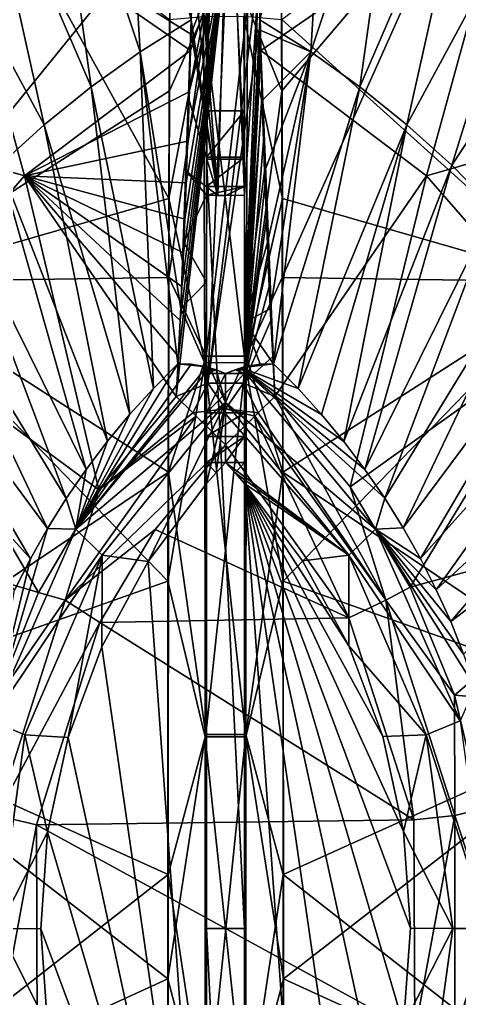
# Model space of a CAD drawing. Header units: millimetres. Extents: x -82 to 82, y -69 to 69.
# Drawn here: x -5.44 to 6.17, y -1.85 to 23.99 of the extents above; entities that cross this region are included whole.
import ezdxf

# ---------------------------------------------------------------- set-up
doc = ezdxf.new("R2010")
doc.units = ezdxf.units.MM
doc.header["$LTSCALE"] = 127.314815
for name, color, linetype in [('1', 7, 'CONTINUOUS'), ('10', 7, 'CONTINUOUS'), ('11', 7, 'CONTINUOUS'), ('12', 7, 'CONTINUOUS'), ('15', 7, 'CONTINUOUS'), ('16', 7, 'CONTINUOUS'), ('2', 7, 'CONTINUOUS'), ('20', 7, 'CONTINUOUS'), ('24', 7, 'CONTINUOUS'), ('27', 7, 'CONTINUOUS'), ('28', 7, 'CONTINUOUS'), ('29', 7, 'CONTINUOUS'), ('3', 7, 'CONTINUOUS'), ('30', 7, 'CONTINUOUS'), ('31', 7, 'CONTINUOUS'), ('32', 7, 'CONTINUOUS'), ('33', 7, 'CONTINUOUS'), ('34', 7, 'CONTINUOUS'), ('36', 7, 'CONTINUOUS'), ('38', 7, 'CONTINUOUS'), ('39', 7, 'CONTINUOUS'), ('4', 7, 'CONTINUOUS'), ('42', 7, 'CONTINUOUS'), ('43', 7, 'CONTINUOUS'), ('44', 7, 'CONTINUOUS'), ('8', 7, 'CONTINUOUS'), ('9', 7, 'CONTINUOUS')]:
    doc.layers.add(name, color=color, linetype=linetype)

msp = doc.modelspace()

# ---------------------------------------------------------------- linework, layer by layer
at = {"layer": '1', "color": 3, "linetype": 'Continuous'}
for points in [[(-0.5, 11.75, -60), (-0.5, -11.75, -60), (-2.04, 9.69, -60), (-0.5, 11.75, -60)], [(2.04, -9.69, -60), (0.5, -11.75, -60), (0.5, 11.75, -60), (2.04, -9.69, -60)], [(3.267, -7.439, -60), (2.04, -9.69, -60), (0.5, 11.75, -60), (3.267, -7.439, -60)], [(4.157, -5.043, -60), (3.267, -7.439, -60), (0.5, 11.75, -60), (4.157, -5.043, -60)], [(4.698, -2.542, -60), (4.157, -5.043, -60), (0.5, 11.75, -60), (4.698, -2.542, -60)], [(4.879, 0.01, -60), (4.698, -2.542, -60), (0.5, 11.75, -60), (4.879, 0.01, -60)], [(4.695, 2.563, -60), (4.879, 0.01, -60), (0.5, 11.75, -60), (4.695, 2.563, -60)], [(4.151, 5.064, -60), (4.695, 2.563, -60), (0.5, 11.75, -60), (4.151, 5.064, -60)], [(3.256, 7.462, -60), (4.151, 5.064, -60), (0.5, 11.75, -60), (3.256, 7.462, -60)], [(2.03, 9.707, -60), (3.256, 7.462, -60), (0.5, 11.75, -60), (2.03, 9.707, -60)], [(-2.04, 9.69, -60), (-0.5, -11.75, -60), (-3.267, 7.439, -60), (-2.04, 9.69, -60)], [(-3.267, 7.439, -60), (-0.5, -11.75, -60), (-4.157, 5.043, -60), (-3.267, 7.439, -60)], [(-4.157, 5.043, -60), (-0.5, -11.75, -60), (-4.698, 2.542, -60), (-4.157, 5.043, -60)], [(-4.698, 2.542, -60), (-0.5, -11.75, -60), (-4.879, -0.01, -60), (-4.698, 2.542, -60)], [(-4.879, -0.01, -60), (-0.5, -11.75, -60), (-4.695, -2.563, -60), (-4.879, -0.01, -60)]]:
    msp.add_3dface(points, dxfattribs=at)
at = {"layer": '10', "color": 3, "linetype": 'Continuous'}
for points in [[(1.48, 22.11, 113.487), (6.153, 27.613, 106.381), (1.46, 26.781, 110.581), (1.48, 22.11, 113.487)], [(1.495, 17.18, 115.81), (6.153, 27.613, 106.381), (1.48, 22.11, 113.487), (1.495, 17.18, 115.81)], [(9.344, 17.065, 110.151), (6.153, 27.613, 106.381), (1.495, 17.18, 115.81), (9.344, 17.065, 110.151)], [(9.344, 17.065, 110.151), (13.613, 27.541, 98.926), (6.153, 27.613, 106.381), (9.344, 17.065, 110.151)], [(1.506, 12.049, 117.53), (9.344, 17.065, 110.151), (1.495, 17.18, 115.81), (1.506, 12.049, 117.53)], [(10.97, 5.692, 112.071), (9.344, 17.065, 110.151), (1.506, 12.049, 117.53), (10.97, 5.692, 112.071)], [(1.516, 1.425, 119.116), (10.97, 5.692, 112.071), (1.506, 12.049, 117.53), (1.516, 1.425, 119.116)], [(10.951, -5.955, 112.049), (10.97, 5.692, 112.071), (1.516, 1.425, 119.116), (10.951, -5.955, 112.049)], [(1.51, -9.256, 118.196), (10.951, -5.955, 112.049), (1.516, 1.425, 119.116), (1.51, -9.256, 118.196)]]:
    msp.add_3dface(points, dxfattribs=at)
at = {"layer": '11', "color": 3, "linetype": 'Continuous'}
for points in [[(-6.153, 27.613, 106.381), (-9.344, 17.065, 110.151), (-1.46, 26.781, 110.581), (-6.153, 27.613, 106.381)], [(-1.46, 26.781, 110.581), (-9.344, 17.065, 110.151), (-1.48, 22.11, 113.487), (-1.46, 26.781, 110.581)], [(-1.48, 22.11, 113.487), (-9.344, 17.065, 110.151), (-1.495, 17.18, 115.81), (-1.48, 22.11, 113.487)], [(-9.344, 17.065, 110.151), (-10.97, 5.692, 112.071), (-1.506, 12.049, 117.53), (-9.344, 17.065, 110.151)], [(-1.495, 17.18, 115.81), (-9.344, 17.065, 110.151), (-1.506, 12.049, 117.53), (-1.495, 17.18, 115.81)], [(-1.506, 12.049, 117.53), (-10.97, 5.692, 112.071), (-1.516, 1.425, 119.116), (-1.506, 12.049, 117.53)], [(-10.97, 5.692, 112.071), (-10.951, -5.955, 112.049), (-1.516, 1.425, 119.116), (-10.97, 5.692, 112.071)], [(-1.516, 1.425, 119.116), (-10.951, -5.955, 112.049), (-1.51, -9.256, 118.196), (-1.516, 1.425, 119.116)]]:
    msp.add_3dface(points, dxfattribs=at)
at = {"layer": '12', "color": 3, "linetype": 'Continuous'}
for points in [[(-1.46, 26.781, 110.581), (-1.48, 22.11, 113.487), (-0.478, 24.362, 112.588), (-1.46, 26.781, 110.581)], [(1.48, 22.11, 113.487), (1.46, 26.781, 110.581), (0.577, 24.353, 112.573), (1.48, 22.11, 113.487)], [(-1.48, 22.11, 113.487), (-1.495, 17.18, 115.81), (-0.478, 24.362, 112.588), (-1.48, 22.11, 113.487)], [(-0.478, 24.362, 112.588), (-1.495, 17.18, 115.81), (-0.51, 15.109, 116.964), (-0.478, 24.362, 112.588)], [(-0.478, 24.362, 112.588), (-0.51, 15.109, 116.964), (0.577, 24.353, 112.573), (-0.478, 24.362, 112.588)], [(0.577, 24.353, 112.573), (-0.51, 15.109, 116.964), (0.545, 15.107, 116.958), (0.577, 24.353, 112.573)], [(1.48, 22.11, 113.487), (0.577, 24.353, 112.573), (0.545, 15.107, 116.958), (1.48, 22.11, 113.487)], [(1.495, 17.18, 115.81), (1.48, 22.11, 113.487), (0.545, 15.107, 116.958), (1.495, 17.18, 115.81)], [(-1.495, 17.18, 115.81), (-1.506, 12.049, 117.53), (-0.51, 15.109, 116.964), (-1.495, 17.18, 115.81)], [(1.506, 12.049, 117.53), (1.495, 17.18, 115.81), (0.545, 15.107, 116.958), (1.506, 12.049, 117.53)], [(-0.51, 15.109, 116.964), (-1.506, 12.049, 117.53), (-0.525, 5.121, 119.218), (-0.51, 15.109, 116.964)], [(-0.51, 15.109, 116.964), (-0.525, 5.121, 119.218), (0.545, 15.107, 116.958), (-0.51, 15.109, 116.964)], [(0.545, 15.107, 116.958), (-0.525, 5.121, 119.218), (0.53, 5.121, 119.217), (0.545, 15.107, 116.958)], [(1.506, 12.049, 117.53), (0.545, 15.107, 116.958), (0.53, 5.121, 119.217), (1.506, 12.049, 117.53)], [(-1.506, 12.049, 117.53), (-1.516, 1.425, 119.116), (-0.525, 5.121, 119.218), (-1.506, 12.049, 117.53)], [(1.516, 1.425, 119.116), (1.506, 12.049, 117.53), (0.53, 5.121, 119.217), (1.516, 1.425, 119.116)], [(-0.525, 5.121, 119.218), (-1.516, 1.425, 119.116), (-0.525, -5.12, 119.218), (-0.525, 5.121, 119.218)], [(-0.525, 5.121, 119.218), (-0.525, -5.12, 119.218), (0.53, 5.121, 119.217), (-0.525, 5.121, 119.218)], [(0.53, 5.121, 119.217), (-0.525, -5.12, 119.218), (0.53, -5.12, 119.217), (0.53, 5.121, 119.217)], [(1.516, 1.425, 119.116), (0.53, 5.121, 119.217), (0.53, -5.12, 119.217), (1.516, 1.425, 119.116)], [(-1.516, 1.425, 119.116), (-1.51, -9.256, 118.196), (-0.525, -5.12, 119.218), (-1.516, 1.425, 119.116)], [(1.51, -9.256, 118.196), (1.516, 1.425, 119.116), (0.53, -5.12, 119.217), (1.51, -9.256, 118.196)]]:
    msp.add_3dface(points, dxfattribs=at)
at = {"layer": '15', "color": 3, "linetype": 'Continuous'}
for points in [[(-0.5, 57.318, -79.81), (-0.5, 40.381, -84.651), (-0.5, 21.584, -56.095), (-0.5, 57.318, -79.81)], [(-0.5, 40.381, -84.651), (-0.5, 20.306, -81.417), (-0.5, 21.584, -56.095), (-0.5, 40.381, -84.651)], [(-0.5, 21.584, -56.095), (-0.5, 20.306, -81.417), (-0.5, 20.355, -54.937), (-0.5, 21.584, -56.095)], [(-0.5, 20.355, -54.937), (-0.5, 20.306, -81.417), (-0.5, 19.582, -53.437), (-0.5, 20.355, -54.937)], [(-0.5, 20.306, -81.417), (-0.5, 0, -80.335), (-0.5, 19.582, -53.437), (-0.5, 20.306, -81.417)], [(-0.5, 19.352, -51.766), (-0.5, 19.582, -53.437), (-0.5, 17.062, -55.521), (-0.5, 19.352, -51.766)], [(-0.5, 14.649, -59.483), (-0.5, 17.062, -55.521), (-0.5, 19.582, -53.437), (-0.5, 14.649, -59.483)], [(-0.5, 19.582, -53.437), (-0.5, 0, -80.335), (-0.5, 14.649, -59.483), (-0.5, 19.582, -53.437)], [(-0.5, 14.822, -59.096), (-0.5, 17.062, -55.521), (-0.5, 14.746, -59.304), (-0.5, 14.822, -59.096)], [(-0.5, 14.746, -59.304), (-0.5, 17.062, -55.521), (-0.5, 14.649, -59.483), (-0.5, 14.746, -59.304)], [(-0.5, 14.649, -59.483), (-0.5, 0, -80.335), (-0.5, 13.61, -59.855), (-0.5, 14.649, -59.483)], [(-0.5, 13.61, -59.855), (-0.5, 0, -80.335), (-0.5, 12.988, -59.961), (-0.5, 13.61, -59.855)], [(-0.5, 12.988, -59.961), (-0.5, 0, -80.335), (-0.5, 12.304, -60), (-0.5, 12.988, -59.961)], [(-0.5, 0, -80.335), (-0.5, 11.75, -60), (-0.5, 12.304, -60), (-0.5, 0, -80.335)], [(-0.5, -11.75, -60), (-0.5, 11.75, -60), (-0.5, 0, -80.335), (-0.5, -11.75, -60)], [(-0.5, -20.306, -81.417), (-0.5, -11.75, -60), (-0.5, 0, -80.335), (-0.5, -20.306, -81.417)]]:
    msp.add_3dface(points, dxfattribs=at)
at = {"layer": '16', "color": 3, "linetype": 'Continuous'}
for points in [[(0.5, 57.318, -79.81), (0.5, 21.584, -56.095), (0.5, 40.381, -84.651), (0.5, 57.318, -79.81)], [(0.5, 21.584, -56.095), (0.5, 20.355, -54.937), (0.5, 40.381, -84.651), (0.5, 21.584, -56.095)], [(0.5, 40.381, -84.651), (0.5, 20.355, -54.937), (0.5, 20.306, -81.417), (0.5, 40.381, -84.651)], [(0.5, 20.355, -54.937), (0.5, 19.582, -53.437), (0.5, 20.306, -81.417), (0.5, 20.355, -54.937)], [(0.5, 12.304, -60), (0.5, 11.75, -60), (0.5, 20.306, -81.417), (0.5, 12.304, -60)], [(0.5, 20.306, -81.417), (0.5, 11.75, -60), (0.5, 0, -80.335), (0.5, 20.306, -81.417)], [(0.5, 19.352, -51.766), (0.5, 17.062, -55.521), (0.5, 20.306, -81.417), (0.5, 19.352, -51.766)], [(0.5, 19.582, -53.437), (0.5, 19.352, -51.766), (0.5, 20.306, -81.417), (0.5, 19.582, -53.437)], [(0.5, 17.062, -55.521), (0.5, 15.993, -57.242), (0.5, 20.306, -81.417), (0.5, 17.062, -55.521)], [(0.5, 15.993, -57.242), (0.5, 14.822, -59.096), (0.5, 20.306, -81.417), (0.5, 15.993, -57.242)], [(0.5, 14.822, -59.096), (0.5, 14.746, -59.304), (0.5, 20.306, -81.417), (0.5, 14.822, -59.096)], [(0.5, 12.988, -59.961), (0.5, 12.304, -60), (0.5, 20.306, -81.417), (0.5, 12.988, -59.961)], [(0.5, 13.61, -59.855), (0.5, 12.988, -59.961), (0.5, 20.306, -81.417), (0.5, 13.61, -59.855)], [(0.5, 14.649, -59.483), (0.5, 13.61, -59.855), (0.5, 20.306, -81.417), (0.5, 14.649, -59.483)], [(0.5, 14.746, -59.304), (0.5, 14.649, -59.483), (0.5, 20.306, -81.417), (0.5, 14.746, -59.304)], [(0.5, 11.75, -60), (0.5, -11.75, -60), (0.5, 0, -80.335), (0.5, 11.75, -60)], [(0.5, 0, -80.335), (0.5, -11.75, -60), (0.5, -12.304, -60), (0.5, 0, -80.335)], [(0.5, -20.306, -81.417), (0.5, 0, -80.335), (0.5, -19.582, -53.437), (0.5, -20.306, -81.417)], [(0.5, -19.582, -53.437), (0.5, 0, -80.335), (0.5, -14.649, -59.483), (0.5, -19.582, -53.437)], [(0.5, -14.649, -59.483), (0.5, 0, -80.335), (0.5, -13.61, -59.855), (0.5, -14.649, -59.483)], [(0.5, -13.61, -59.855), (0.5, 0, -80.335), (0.5, -12.988, -59.961), (0.5, -13.61, -59.855)], [(0.5, -12.988, -59.961), (0.5, 0, -80.335), (0.5, -12.304, -60), (0.5, -12.988, -59.961)]]:
    msp.add_3dface(points, dxfattribs=at)
at = {"layer": '2', "color": 3, "linetype": 'Continuous'}
for points in [[(-0.745, 32.654, -29.159), (-0.906, 23.984, -43.721), (-2.758, 31.654, -29.132), (-0.745, 32.654, -29.159)], [(-0.869, 25.54, -41.131), (-0.906, 23.984, -43.721), (-0.745, 32.654, -29.159), (-0.869, 25.54, -41.131)], [(-2.758, 31.654, -29.132), (-2.25, 23.138, -43.72), (-4.705, 30.512, -29.132), (-2.758, 31.654, -29.132)], [(-0.906, 23.984, -43.721), (-2.25, 23.138, -43.72), (-2.758, 31.654, -29.132), (-0.906, 23.984, -43.721)], [(-4.705, 30.512, -29.132), (-3.543, 22.214, -43.72), (-6.577, 29.248, -29.132), (-4.705, 30.512, -29.132)], [(-2.25, 23.138, -43.72), (-3.543, 22.214, -43.72), (-4.705, 30.512, -29.132), (-2.25, 23.138, -43.72)], [(-6.577, 29.248, -29.132), (-4.784, 21.216, -43.72), (-8.369, 27.868, -29.132), (-6.577, 29.248, -29.132)], [(-3.543, 22.214, -43.72), (-4.784, 21.216, -43.72), (-6.577, 29.248, -29.132), (-3.543, 22.214, -43.72)], [(-4.784, 21.216, -43.72), (-5.966, 20.146, -43.72), (-8.369, 27.868, -29.132), (-4.784, 21.216, -43.72)], [(-0.906, 23.984, -43.721), (-1.183, 16.369, -56.026), (-2.25, 23.138, -43.72), (-0.906, 23.984, -43.721)], [(-1.102, 18.106, -53.303), (-1.183, 16.369, -56.026), (-0.906, 23.984, -43.721), (-1.102, 18.106, -53.303)], [(-1.028, 19.979, -50.298), (-1.102, 18.106, -53.303), (-0.906, 23.984, -43.721), (-1.028, 19.979, -50.298)], [(-0.965, 21.854, -47.239), (-1.028, 19.979, -50.298), (-0.906, 23.984, -43.721), (-0.965, 21.854, -47.239)], [(-0.913, 23.715, -44.167), (-0.965, 21.854, -47.239), (-0.906, 23.984, -43.721), (-0.913, 23.715, -44.167)], [(-2.25, 23.138, -43.72), (-1.906, 14.256, -58.252), (-3.543, 22.214, -43.72), (-2.25, 23.138, -43.72)], [(-1.26, 14.908, -58.247), (-1.906, 14.256, -58.252), (-2.25, 23.138, -43.72), (-1.26, 14.908, -58.247)], [(-1.183, 16.369, -56.026), (-1.26, 14.908, -58.247), (-2.25, 23.138, -43.72), (-1.183, 16.369, -56.026)], [(-3.543, 22.214, -43.72), (-2.525, 13.573, -58.257), (-4.784, 21.216, -43.72), (-3.543, 22.214, -43.72)], [(-1.906, 14.256, -58.252), (-2.525, 13.573, -58.257), (-3.543, 22.214, -43.72), (-1.906, 14.256, -58.252)], [(-4.784, 21.216, -43.72), (-3.115, 12.861, -58.261), (-5.966, 20.146, -43.72), (-4.784, 21.216, -43.72)], [(-2.525, 13.573, -58.257), (-3.115, 12.861, -58.261), (-4.784, 21.216, -43.72), (-2.525, 13.573, -58.257)], [(-5.966, 20.146, -43.72), (-3.676, 12.118, -58.266), (-7.087, 19.008, -43.72), (-5.966, 20.146, -43.72)], [(-3.115, 12.861, -58.261), (-3.676, 12.118, -58.266), (-5.966, 20.146, -43.72), (-3.115, 12.861, -58.261)], [(-7.087, 19.008, -43.72), (-4.204, 11.349, -58.269), (-8.141, 17.807, -43.72), (-7.087, 19.008, -43.72)], [(-3.676, 12.118, -58.266), (-4.204, 11.349, -58.269), (-7.087, 19.008, -43.72), (-3.676, 12.118, -58.266)], [(-8.141, 17.807, -43.72), (-4.695, 10.56, -58.273), (-9.126, 16.544, -43.72), (-8.141, 17.807, -43.72)], [(-4.204, 11.349, -58.269), (-4.695, 10.56, -58.273), (-8.141, 17.807, -43.72), (-4.204, 11.349, -58.269)], [(-9.126, 16.544, -43.72), (-5.149, 9.753, -58.276), (-10.037, 15.226, -43.72), (-9.126, 16.544, -43.72)], [(-4.695, 10.56, -58.273), (-5.149, 9.753, -58.276), (-9.126, 16.544, -43.72), (-4.695, 10.56, -58.273)], [(-5.149, 9.753, -58.276), (-5.566, 8.927, -58.279), (-10.037, 15.226, -43.72), (-5.149, 9.753, -58.276)]]:
    msp.add_3dface(points, dxfattribs=at)
at = {"layer": '20', "color": 3, "linetype": 'Continuous'}
for points in [[(-0.5, 11.75, -60), (-0.253, 12.03, -60), (-0.5, 12.304, -60), (-0.5, 11.75, -60)], [(-0.253, 12.03, -60), (0, 12.304, -60), (-0.5, 12.304, -60), (-0.253, 12.03, -60)], [(0, 12.304, -60), (0.253, 12.03, -60), (0.5, 12.304, -60), (0, 12.304, -60)], [(0.253, 12.03, -60), (0.5, 11.75, -60), (0.5, 12.304, -60), (0.253, 12.03, -60)]]:
    msp.add_3dface(points, dxfattribs=at)
at = {"layer": '24', "color": 3, "linetype": 'Continuous'}
for points in [[(-0.5, 20.306, -81.417), (-0.5, 40.381, -84.651), (0.5, 20.306, -81.417), (-0.5, 20.306, -81.417)], [(-0.5, 40.381, -84.651), (0.5, 40.381, -84.651), (0.5, 20.306, -81.417), (-0.5, 40.381, -84.651)], [(-0.5, 0, -80.335), (-0.5, 20.306, -81.417), (0.5, 0, -80.335), (-0.5, 0, -80.335)], [(-0.5, 20.306, -81.417), (0.5, 20.306, -81.417), (0.5, 0, -80.335), (-0.5, 20.306, -81.417)], [(-0.5, -20.306, -81.417), (-0.5, 0, -80.335), (0.5, -20.306, -81.417), (-0.5, -20.306, -81.417)], [(-0.5, 0, -80.335), (0.5, 0, -80.335), (0.5, -20.306, -81.417), (-0.5, 0, -80.335)]]:
    msp.add_3dface(points, dxfattribs=at)
at = {"layer": '27', "color": 3, "linetype": 'Continuous'}
for points in [[(-0.5, 57.318, -79.81), (-0.5, 21.584, -56.095), (0.5, 57.318, -79.81), (-0.5, 57.318, -79.81)], [(-0.5, 21.584, -56.095), (0.5, 21.584, -56.095), (0.5, 57.318, -79.81), (-0.5, 21.584, -56.095)]]:
    msp.add_3dface(points, dxfattribs=at)
at = {"layer": '28', "color": 3, "linetype": 'Continuous'}
for points in [[(-0.5, 21.584, -56.095), (-0.5, 20.355, -54.937), (0.5, 21.584, -56.095), (-0.5, 21.584, -56.095)], [(-0.5, 20.355, -54.937), (0.5, 20.355, -54.937), (0.5, 21.584, -56.095), (-0.5, 20.355, -54.937)], [(-0.5, 20.355, -54.937), (-0.5, 19.582, -53.437), (0.5, 20.355, -54.937), (-0.5, 20.355, -54.937)], [(-0.5, 19.582, -53.437), (0.5, 19.582, -53.437), (0.5, 20.355, -54.937), (-0.5, 19.582, -53.437)], [(-0.5, 19.352, -51.766), (0.009, 19.349, -51.893), (0.5, 19.582, -53.437), (-0.5, 19.352, -51.766)], [(-0.5, 19.582, -53.437), (-0.5, 19.352, -51.766), (0.5, 19.582, -53.437), (-0.5, 19.582, -53.437)], [(0.009, 19.349, -51.893), (0.5, 19.352, -51.766), (0.5, 19.582, -53.437), (0.009, 19.349, -51.893)], [(-0.5, 19.352, -51.766), (-0.205, 19.35, -51.872), (0.009, 19.349, -51.893), (-0.5, 19.352, -51.766)]]:
    msp.add_3dface(points, dxfattribs=at)
at = {"layer": '29', "color": 3, "linetype": 'Continuous'}
for points in [[(-0.413, 14.798, -59.171), (-0.5, 14.822, -59.096), (-0.5, 14.746, -59.304), (-0.413, 14.798, -59.171)], [(-0.249, 14.746, -59.305), (-0.413, 14.798, -59.171), (-0.5, 14.746, -59.304), (-0.249, 14.746, -59.305)], [(0, 14.649, -59.484), (-0.249, 14.746, -59.305), (-0.5, 14.649, -59.483), (0, 14.649, -59.484)], [(-0.249, 14.746, -59.305), (-0.5, 14.746, -59.304), (-0.5, 14.649, -59.483), (-0.249, 14.746, -59.305)], [(0.249, 14.746, -59.305), (0, 14.649, -59.484), (0.5, 14.649, -59.483), (0.249, 14.746, -59.305)], [(0.413, 14.798, -59.171), (0.249, 14.746, -59.305), (0.5, 14.746, -59.304), (0.413, 14.798, -59.171)], [(0.249, 14.746, -59.305), (0.5, 14.649, -59.483), (0.5, 14.746, -59.304), (0.249, 14.746, -59.305)], [(0.5, 14.822, -59.096), (0.413, 14.798, -59.171), (0.5, 14.746, -59.304), (0.5, 14.822, -59.096)]]:
    msp.add_3dface(points, dxfattribs=at)
at = {"layer": '3', "color": 3, "linetype": 'Continuous'}
for points in [[(0.878, 25.14, -41.797), (2.758, 31.654, -29.132), (0.906, 23.984, -43.721), (0.878, 25.14, -41.797)], [(0.906, 23.984, -43.721), (2.758, 31.654, -29.132), (2.25, 23.138, -43.72), (0.906, 23.984, -43.721)], [(2.758, 31.654, -29.132), (4.705, 30.512, -29.132), (2.25, 23.138, -43.72), (2.758, 31.654, -29.132)], [(2.25, 23.138, -43.72), (4.705, 30.512, -29.132), (3.543, 22.214, -43.72), (2.25, 23.138, -43.72)], [(4.705, 30.512, -29.132), (6.577, 29.248, -29.132), (3.543, 22.214, -43.72), (4.705, 30.512, -29.132)], [(3.543, 22.214, -43.72), (6.577, 29.248, -29.132), (4.784, 21.216, -43.72), (3.543, 22.214, -43.72)], [(6.577, 29.248, -29.132), (8.369, 27.868, -29.132), (4.784, 21.216, -43.72), (6.577, 29.248, -29.132)], [(4.784, 21.216, -43.72), (8.369, 27.868, -29.132), (5.966, 20.146, -43.72), (4.784, 21.216, -43.72)], [(8.369, 27.868, -29.132), (10.071, 26.376, -29.132), (5.966, 20.146, -43.72), (8.369, 27.868, -29.132)], [(5.966, 20.146, -43.72), (10.071, 26.376, -29.132), (7.087, 19.008, -43.72), (5.966, 20.146, -43.72)], [(0.906, 23.984, -43.721), (2.25, 23.138, -43.72), (0.913, 23.715, -44.167), (0.906, 23.984, -43.721)], [(0.913, 23.715, -44.167), (2.25, 23.138, -43.72), (0.965, 21.854, -47.239), (0.913, 23.715, -44.167)], [(0.965, 21.854, -47.239), (2.25, 23.138, -43.72), (1.028, 19.979, -50.298), (0.965, 21.854, -47.239)], [(1.028, 19.979, -50.298), (2.25, 23.138, -43.72), (1.102, 18.106, -53.303), (1.028, 19.979, -50.298)], [(1.102, 18.106, -53.303), (2.25, 23.138, -43.72), (1.183, 16.369, -56.026), (1.102, 18.106, -53.303)], [(1.183, 16.369, -56.026), (2.25, 23.138, -43.72), (1.26, 14.908, -58.247), (1.183, 16.369, -56.026)], [(2.25, 23.138, -43.72), (3.543, 22.214, -43.72), (1.26, 14.908, -58.247), (2.25, 23.138, -43.72)], [(1.26, 14.908, -58.247), (3.543, 22.214, -43.72), (1.911, 14.251, -58.252), (1.26, 14.908, -58.247)], [(3.543, 22.214, -43.72), (4.784, 21.216, -43.72), (1.911, 14.251, -58.252), (3.543, 22.214, -43.72)], [(1.911, 14.251, -58.252), (4.784, 21.216, -43.72), (2.531, 13.566, -58.257), (1.911, 14.251, -58.252)], [(2.531, 13.566, -58.257), (4.784, 21.216, -43.72), (3.12, 12.854, -58.261), (2.531, 13.566, -58.257)], [(4.784, 21.216, -43.72), (5.966, 20.146, -43.72), (3.12, 12.854, -58.261), (4.784, 21.216, -43.72)], [(3.12, 12.854, -58.261), (5.966, 20.146, -43.72), (3.677, 12.117, -58.266), (3.12, 12.854, -58.261)], [(5.966, 20.146, -43.72), (7.087, 19.008, -43.72), (3.677, 12.117, -58.266), (5.966, 20.146, -43.72)], [(3.677, 12.117, -58.266), (7.087, 19.008, -43.72), (4.2, 11.356, -58.269), (3.677, 12.117, -58.266)], [(7.087, 19.008, -43.72), (8.141, 17.807, -43.72), (4.2, 11.356, -58.269), (7.087, 19.008, -43.72)], [(4.2, 11.356, -58.269), (8.141, 17.807, -43.72), (4.688, 10.572, -58.273), (4.2, 11.356, -58.269)], [(8.141, 17.807, -43.72), (9.126, 16.544, -43.72), (4.688, 10.572, -58.273), (8.141, 17.807, -43.72)], [(4.688, 10.572, -58.273), (9.126, 16.544, -43.72), (5.142, 9.767, -58.276), (4.688, 10.572, -58.273)], [(9.126, 16.544, -43.72), (10.037, 15.226, -43.72), (5.142, 9.767, -58.276), (9.126, 16.544, -43.72)], [(5.142, 9.767, -58.276), (10.037, 15.226, -43.72), (5.559, 8.943, -58.279), (5.142, 9.767, -58.276)], [(10.037, 15.226, -43.72), (10.873, 13.856, -43.72), (5.559, 8.943, -58.279), (10.037, 15.226, -43.72)], [(5.559, 8.943, -58.279), (10.873, 13.856, -43.72), (5.939, 8.101, -58.282), (5.559, 8.943, -58.279)], [(10.873, 13.856, -43.72), (11.628, 12.439, -43.72), (5.939, 8.101, -58.282), (10.873, 13.856, -43.72)], [(5.939, 8.101, -58.282), (11.628, 12.439, -43.72), (6.28, 7.243, -58.284), (5.939, 8.101, -58.282)]]:
    msp.add_3dface(points, dxfattribs=at)
at = {"layer": '30', "color": 3, "linetype": 'Continuous'}
for points in [[(0, 14.649, -59.484), (-0.5, 14.649, -59.483), (-0.5, 13.61, -59.855), (0, 14.649, -59.484)], [(0, 14.649, -59.484), (-0.5, 13.61, -59.855), (0.5, 14.649, -59.483), (0, 14.649, -59.484)], [(-0.5, 13.61, -59.855), (0.5, 13.61, -59.855), (0.5, 14.649, -59.483), (-0.5, 13.61, -59.855)], [(-0.5, 13.61, -59.855), (-0.5, 12.988, -59.961), (0.5, 13.61, -59.855), (-0.5, 13.61, -59.855)], [(-0.5, 12.988, -59.961), (0.5, 12.988, -59.961), (0.5, 13.61, -59.855), (-0.5, 12.988, -59.961)], [(-0.5, 12.304, -60), (0, 12.304, -60), (0.5, 12.988, -59.961), (-0.5, 12.304, -60)], [(-0.5, 12.988, -59.961), (-0.5, 12.304, -60), (0.5, 12.988, -59.961), (-0.5, 12.988, -59.961)], [(0, 12.304, -60), (0.5, 12.304, -60), (0.5, 12.988, -59.961), (0, 12.304, -60)]]:
    msp.add_3dface(points, dxfattribs=at)
at = {"layer": '31', "color": 3, "linetype": 'Continuous'}
for points in [[(3.254, 8.2, -59.5), (0, 12.767, -59.5), (-1.859, 10.531, -59.5), (3.254, 8.2, -59.5)], [(-3.316, 8.075, -59.5), (3.254, 8.2, -59.5), (-1.859, 10.531, -59.5), (-3.316, 8.075, -59.5)], [(-4.989, 2.733, -59.5), (4.968, 2.87, -59.5), (-3.316, 8.075, -59.5), (-4.989, 2.733, -59.5)], [(4.968, 2.87, -59.5), (3.254, 8.2, -59.5), (-3.316, 8.075, -59.5), (4.968, 2.87, -59.5)], [(4.989, -2.733, -59.5), (4.968, 2.87, -59.5), (-4.989, 2.733, -59.5), (4.989, -2.733, -59.5)], [(-4.968, -2.87, -59.5), (4.989, -2.733, -59.5), (-4.989, 2.733, -59.5), (-4.968, -2.87, -59.5)]]:
    msp.add_3dface(points, dxfattribs=at)
at = {"layer": '32', "color": 3, "linetype": 'Continuous'}
for points in [[(-7.444, 27.676, -29.46), (-13.045, 22.098, -29.466), (-5.305, 19.867, -43.917), (-7.444, 27.676, -29.46)], [(-0.875, 25.393, -40.283), (-7.444, 27.676, -29.46), (-0.918, 23.606, -43.246), (-0.875, 25.393, -40.283)], [(-0.918, 23.606, -43.246), (-7.444, 27.676, -29.46), (-0.93, 23.177, -43.952), (-0.918, 23.606, -43.246)], [(-0.93, 23.177, -43.952), (-7.444, 27.676, -29.46), (-5.305, 19.867, -43.917), (-0.93, 23.177, -43.952)], [(-0.93, 23.177, -43.952), (-5.305, 19.867, -43.917), (-0.961, 22.084, -45.747), (-0.93, 23.177, -43.952)], [(-5.305, 19.867, -43.917), (-13.045, 22.098, -29.466), (-8.93, 15.695, -43.92), (-5.305, 19.867, -43.917)], [(-0.961, 22.084, -45.747), (-5.305, 19.867, -43.917), (-1.001, 20.78, -47.873), (-0.961, 22.084, -45.747)], [(-1.001, 20.78, -47.873), (-5.305, 19.867, -43.917), (-1.04, 19.678, -49.651), (-1.001, 20.78, -47.873)], [(-5.305, 19.867, -43.917), (-8.93, 15.695, -43.92), (-3.342, 11.575, -58.342), (-5.305, 19.867, -43.917)], [(-1.04, 19.678, -49.651), (-5.305, 19.867, -43.917), (-1.076, 18.726, -51.172), (-1.04, 19.678, -49.651)], [(-1.076, 18.726, -51.172), (-5.305, 19.867, -43.917), (-1.112, 17.837, -52.578), (-1.076, 18.726, -51.172)], [(-1.112, 17.837, -52.578), (-5.305, 19.867, -43.917), (-1.152, 16.949, -53.963), (-1.112, 17.837, -52.578)], [(-1.152, 16.949, -53.963), (-5.305, 19.867, -43.917), (-1.195, 16.046, -55.35), (-1.152, 16.949, -53.963)], [(-1.195, 16.046, -55.35), (-5.305, 19.867, -43.917), (-1.244, 15.098, -56.777), (-1.195, 16.046, -55.35)], [(-1.244, 15.098, -56.777), (-5.305, 19.867, -43.917), (-1.302, 14.038, -58.331), (-1.244, 15.098, -56.777)], [(-1.302, 14.038, -58.331), (-5.305, 19.867, -43.917), (-3.342, 11.575, -58.342), (-1.302, 14.038, -58.331)], [(-8.93, 15.695, -43.92), (-11.643, 10.854, -43.923), (-4.94, 8.873, -58.351), (-8.93, 15.695, -43.92)], [(-3.342, 11.575, -58.342), (-8.93, 15.695, -43.92), (-4.94, 8.873, -58.351), (-3.342, 11.575, -58.342)], [(-4.94, 8.873, -58.351), (-11.643, 10.854, -43.923), (-6.083, 6.007, -58.357), (-4.94, 8.873, -58.351)]]:
    msp.add_3dface(points, dxfattribs=at)
at = {"layer": '33', "color": 3, "linetype": 'Continuous'}
for points in [[(0.918, 23.606, -43.246), (0.93, 23.177, -43.952), (0.76, 31.853, -29.445), (0.918, 23.606, -43.246)], [(0.76, 31.853, -29.445), (0.93, 23.177, -43.952), (7.444, 27.676, -29.46), (0.76, 31.853, -29.445)], [(0.911, 23.897, -42.764), (0.918, 23.606, -43.246), (0.76, 31.853, -29.445), (0.911, 23.897, -42.764)], [(0.875, 25.393, -40.283), (0.911, 23.897, -42.764), (0.76, 31.853, -29.445), (0.875, 25.393, -40.283)], [(0.93, 23.177, -43.952), (5.305, 19.867, -43.917), (7.444, 27.676, -29.46), (0.93, 23.177, -43.952)], [(7.444, 27.676, -29.46), (5.305, 19.867, -43.917), (13.045, 22.098, -29.466), (7.444, 27.676, -29.46)], [(1.244, 15.098, -56.777), (1.302, 14.038, -58.331), (0.93, 23.177, -43.952), (1.244, 15.098, -56.777)], [(0.93, 23.177, -43.952), (1.302, 14.038, -58.331), (5.305, 19.867, -43.917), (0.93, 23.177, -43.952)], [(1.195, 16.046, -55.35), (1.244, 15.098, -56.777), (0.93, 23.177, -43.952), (1.195, 16.046, -55.35)], [(1.152, 16.949, -53.963), (1.195, 16.046, -55.35), (0.93, 23.177, -43.952), (1.152, 16.949, -53.963)], [(1.112, 17.837, -52.578), (1.152, 16.949, -53.963), (0.93, 23.177, -43.952), (1.112, 17.837, -52.578)], [(1.076, 18.726, -51.172), (1.112, 17.837, -52.578), (0.93, 23.177, -43.952), (1.076, 18.726, -51.172)], [(1.04, 19.678, -49.651), (1.076, 18.726, -51.172), (0.93, 23.177, -43.952), (1.04, 19.678, -49.651)], [(1.001, 20.78, -47.873), (1.04, 19.678, -49.651), (0.93, 23.177, -43.952), (1.001, 20.78, -47.873)], [(0.961, 22.084, -45.747), (1.001, 20.78, -47.873), (0.93, 23.177, -43.952), (0.961, 22.084, -45.747)], [(5.305, 19.867, -43.917), (8.93, 15.695, -43.92), (13.045, 22.098, -29.466), (5.305, 19.867, -43.917)], [(1.302, 14.038, -58.331), (3.287, 11.654, -58.342), (5.305, 19.867, -43.917), (1.302, 14.038, -58.331)], [(5.305, 19.867, -43.917), (3.287, 11.654, -58.342), (8.93, 15.695, -43.92), (5.305, 19.867, -43.917)], [(3.287, 11.654, -58.342), (4.872, 9.012, -58.351), (8.93, 15.695, -43.92), (3.287, 11.654, -58.342)], [(8.93, 15.695, -43.92), (4.872, 9.012, -58.351), (11.643, 10.854, -43.923), (8.93, 15.695, -43.92)], [(4.872, 9.012, -58.351), (6.036, 6.155, -58.357), (11.643, 10.854, -43.923), (4.872, 9.012, -58.351)], [(11.643, 10.854, -43.923), (6.036, 6.155, -58.357), (13.323, 5.55, -43.924), (11.643, 10.854, -43.923)], [(6.036, 6.155, -58.357), (6.751, 3.153, -58.361), (13.323, 5.55, -43.924), (6.036, 6.155, -58.357)]]:
    msp.add_3dface(points, dxfattribs=at)
at = {"layer": '34', "color": 3, "linetype": 'Continuous'}
for points in [[(-1.244, 15.098, -56.777), (-1.302, 14.038, -58.331), (0.053, 26.099, -39.486), (-1.244, 15.098, -56.777)], [(-1.302, 14.038, -58.331), (-0.468, 14.395, -58.564), (0.053, 26.099, -39.486), (-1.302, 14.038, -58.331)], [(-1.195, 16.046, -55.35), (-1.244, 15.098, -56.777), (0.053, 26.099, -39.486), (-1.195, 16.046, -55.35)], [(-1.152, 16.949, -53.963), (-1.195, 16.046, -55.35), (0.053, 26.099, -39.486), (-1.152, 16.949, -53.963)], [(-1.112, 17.837, -52.578), (-1.152, 16.949, -53.963), (0.053, 26.099, -39.486), (-1.112, 17.837, -52.578)], [(-1.076, 18.726, -51.172), (-1.112, 17.837, -52.578), (0.053, 26.099, -39.486), (-1.076, 18.726, -51.172)], [(-1.04, 19.678, -49.651), (-1.076, 18.726, -51.172), (0.053, 26.099, -39.486), (-1.04, 19.678, -49.651)], [(-1.001, 20.78, -47.873), (-1.04, 19.678, -49.651), (0.053, 26.099, -39.486), (-1.001, 20.78, -47.873)], [(-0.961, 22.084, -45.747), (-1.001, 20.78, -47.873), (0.053, 26.099, -39.486), (-0.961, 22.084, -45.747)], [(-0.93, 23.177, -43.952), (-0.961, 22.084, -45.747), (0.053, 26.099, -39.486), (-0.93, 23.177, -43.952)], [(-0.918, 23.606, -43.246), (-0.93, 23.177, -43.952), (0.053, 26.099, -39.486), (-0.918, 23.606, -43.246)], [(-0.875, 25.393, -40.283), (-0.918, 23.606, -43.246), (0.053, 26.099, -39.486), (-0.875, 25.393, -40.283)], [(-0.468, 14.395, -58.564), (0.875, 25.393, -40.283), (0.053, 26.099, -39.486), (-0.468, 14.395, -58.564)], [(0.911, 23.897, -42.764), (0.875, 25.393, -40.283), (-0.468, 14.395, -58.564), (0.911, 23.897, -42.764)], [(0.469, 14.395, -58.564), (0.911, 23.897, -42.764), (-0.468, 14.395, -58.564), (0.469, 14.395, -58.564)], [(0.918, 23.606, -43.246), (0.911, 23.897, -42.764), (0.469, 14.395, -58.564), (0.918, 23.606, -43.246)], [(0.93, 23.177, -43.952), (0.918, 23.606, -43.246), (0.469, 14.395, -58.564), (0.93, 23.177, -43.952)], [(0.961, 22.084, -45.747), (0.93, 23.177, -43.952), (0.469, 14.395, -58.564), (0.961, 22.084, -45.747)], [(1.001, 20.78, -47.873), (0.961, 22.084, -45.747), (0.469, 14.395, -58.564), (1.001, 20.78, -47.873)], [(1.04, 19.678, -49.651), (1.001, 20.78, -47.873), (0.469, 14.395, -58.564), (1.04, 19.678, -49.651)], [(1.076, 18.726, -51.172), (1.04, 19.678, -49.651), (0.469, 14.395, -58.564), (1.076, 18.726, -51.172)], [(1.112, 17.837, -52.578), (1.076, 18.726, -51.172), (0.469, 14.395, -58.564), (1.112, 17.837, -52.578)], [(1.152, 16.949, -53.963), (1.112, 17.837, -52.578), (0.469, 14.395, -58.564), (1.152, 16.949, -53.963)], [(1.195, 16.046, -55.35), (1.152, 16.949, -53.963), (0.469, 14.395, -58.564), (1.195, 16.046, -55.35)], [(1.244, 15.098, -56.777), (1.195, 16.046, -55.35), (0.469, 14.395, -58.564), (1.244, 15.098, -56.777)], [(1.302, 14.038, -58.331), (1.244, 15.098, -56.777), (0.469, 14.395, -58.564), (1.302, 14.038, -58.331)]]:
    msp.add_3dface(points, dxfattribs=at)
at = {"layer": '36', "color": 3, "linetype": 'Continuous'}
for points in [[(-1.302, 14.038, -58.331), (-3.342, 11.575, -58.342), (-0.861, 13.607, -59.098), (-1.302, 14.038, -58.331)], [(0, 12.767, -59.5), (-0.774, 13.523, -59.182), (-4.231, 8.663, -59.182), (0, 12.767, -59.5)], [(-0.774, 13.523, -59.182), (-3.342, 11.575, -58.342), (-4.231, 8.663, -59.182), (-0.774, 13.523, -59.182)], [(-0.861, 13.607, -59.098), (-3.342, 11.575, -58.342), (-0.774, 13.523, -59.182), (-0.861, 13.607, -59.098)], [(-1.859, 10.531, -59.5), (0, 12.767, -59.5), (-4.231, 8.663, -59.182), (-1.859, 10.531, -59.5)], [(-3.342, 11.575, -58.342), (-4.94, 8.873, -58.351), (-4.231, 8.663, -59.182), (-3.342, 11.575, -58.342)], [(-3.316, 8.075, -59.5), (-1.859, 10.531, -59.5), (-4.231, 8.663, -59.182), (-3.316, 8.075, -59.5)], [(-4.94, 8.873, -58.351), (-6.083, 6.007, -58.357), (-4.231, 8.663, -59.182), (-4.94, 8.873, -58.351)], [(-6.083, 6.007, -58.357), (-6.045, 2.982, -59.182), (-4.231, 8.663, -59.182), (-6.083, 6.007, -58.357)], [(-6.045, 2.982, -59.182), (-3.316, 8.075, -59.5), (-4.231, 8.663, -59.182), (-6.045, 2.982, -59.182)], [(-4.989, 2.733, -59.5), (-3.316, 8.075, -59.5), (-6.045, 2.982, -59.182), (-4.989, 2.733, -59.5)], [(-6.045, -2.982, -59.182), (-4.989, 2.733, -59.5), (-6.045, 2.982, -59.182), (-6.045, -2.982, -59.182)], [(-4.968, -2.87, -59.5), (-4.989, 2.733, -59.5), (-6.045, -2.982, -59.182), (-4.968, -2.87, -59.5)]]:
    msp.add_3dface(points, dxfattribs=at)
at = {"layer": '38', "color": 3, "linetype": 'Continuous'}
for points in [[(1.302, 14.038, -58.331), (0.861, 13.607, -59.098), (4.231, 8.664, -59.182), (1.302, 14.038, -58.331)], [(3.287, 11.654, -58.342), (1.302, 14.038, -58.331), (4.231, 8.664, -59.182), (3.287, 11.654, -58.342)], [(0, 12.767, -59.5), (3.254, 8.2, -59.5), (0.774, 13.523, -59.182), (0, 12.767, -59.5)], [(0.861, 13.607, -59.098), (0.774, 13.523, -59.182), (4.231, 8.664, -59.182), (0.861, 13.607, -59.098)], [(0.774, 13.523, -59.182), (3.254, 8.2, -59.5), (4.231, 8.664, -59.182), (0.774, 13.523, -59.182)], [(4.872, 9.012, -58.351), (3.287, 11.654, -58.342), (4.231, 8.664, -59.182), (4.872, 9.012, -58.351)], [(6.036, 6.155, -58.357), (4.872, 9.012, -58.351), (4.231, 8.664, -59.182), (6.036, 6.155, -58.357)], [(3.254, 8.2, -59.5), (4.968, 2.87, -59.5), (4.231, 8.664, -59.182), (3.254, 8.2, -59.5)], [(4.231, 8.664, -59.182), (4.968, 2.87, -59.5), (6.045, 2.982, -59.182), (4.231, 8.664, -59.182)], [(6.036, 6.155, -58.357), (4.231, 8.664, -59.182), (6.045, 2.982, -59.182), (6.036, 6.155, -58.357)], [(6.751, 3.153, -58.361), (6.036, 6.155, -58.357), (6.045, 2.982, -59.182), (6.751, 3.153, -58.361)], [(6.999, 0.075, -58.362), (6.751, 3.153, -58.361), (6.045, 2.982, -59.182), (6.999, 0.075, -58.362)], [(4.968, 2.87, -59.5), (4.989, -2.733, -59.5), (6.045, 2.982, -59.182), (4.968, 2.87, -59.5)], [(6.045, 2.982, -59.182), (4.989, -2.733, -59.5), (6.045, -2.982, -59.182), (6.045, 2.982, -59.182)], [(6.999, 0.075, -58.362), (6.045, 2.982, -59.182), (6.045, -2.982, -59.182), (6.999, 0.075, -58.362)], [(6.774, -3.003, -58.361), (6.999, 0.075, -58.362), (6.045, -2.982, -59.182), (6.774, -3.003, -58.361)]]:
    msp.add_3dface(points, dxfattribs=at)
at = {"layer": '39', "color": 3, "linetype": 'Continuous'}
for points in [[(-0.468, 14.395, -58.564), (-1.302, 14.038, -58.331), (-0.861, 13.607, -59.098), (-0.468, 14.395, -58.564)], [(0, 13.719, -59.259), (-0.468, 14.395, -58.564), (-0.861, 13.607, -59.098), (0, 13.719, -59.259)], [(0.469, 14.395, -58.564), (-0.468, 14.395, -58.564), (0, 13.719, -59.259), (0.469, 14.395, -58.564)], [(0.861, 13.607, -59.098), (0.469, 14.395, -58.564), (0, 13.719, -59.259), (0.861, 13.607, -59.098)], [(1.302, 14.038, -58.331), (0.469, 14.395, -58.564), (0.861, 13.607, -59.098), (1.302, 14.038, -58.331)], [(0, 12.767, -59.5), (0, 13.719, -59.259), (-0.861, 13.607, -59.098), (0, 12.767, -59.5)], [(0, 13.719, -59.259), (0, 12.767, -59.5), (0.774, 13.523, -59.182), (0, 13.719, -59.259)], [(0.861, 13.607, -59.098), (0, 13.719, -59.259), (0.774, 13.523, -59.182), (0.861, 13.607, -59.098)], [(0, 12.767, -59.5), (-0.861, 13.607, -59.098), (-0.774, 13.523, -59.182), (0, 12.767, -59.5)]]:
    msp.add_3dface(points, dxfattribs=at)
at = {"layer": '4', "color": 3, "linetype": 'Continuous'}
for points in [[(-0.205, 19.35, -51.872), (-0.828, 27.513, -37.828), (0.093, 29.592, -34.647), (-0.205, 19.35, -51.872)], [(-0.205, 19.35, -51.872), (0.093, 29.592, -34.647), (0.5, 19.352, -51.766), (-0.205, 19.35, -51.872)], [(0.093, 29.592, -34.647), (0.878, 25.14, -41.797), (0.5, 19.352, -51.766), (0.093, 29.592, -34.647)], [(-0.869, 25.54, -41.131), (-0.828, 27.513, -37.828), (-0.205, 19.35, -51.872), (-0.869, 25.54, -41.131)], [(-0.906, 23.984, -43.721), (-0.869, 25.54, -41.131), (-0.205, 19.35, -51.872), (-0.906, 23.984, -43.721)], [(0.878, 25.14, -41.797), (0.906, 23.984, -43.721), (0.5, 15.993, -57.242), (0.878, 25.14, -41.797)], [(0.5, 19.352, -51.766), (0.878, 25.14, -41.797), (0.5, 15.993, -57.242), (0.5, 19.352, -51.766)], [(-0.913, 23.715, -44.167), (-0.906, 23.984, -43.721), (-0.205, 19.35, -51.872), (-0.913, 23.715, -44.167)], [(0.906, 23.984, -43.721), (0.913, 23.715, -44.167), (0.5, 15.993, -57.242), (0.906, 23.984, -43.721)], [(-0.965, 21.854, -47.239), (-0.913, 23.715, -44.167), (-0.205, 19.35, -51.872), (-0.965, 21.854, -47.239)], [(0.913, 23.715, -44.167), (0.965, 21.854, -47.239), (0.5, 15.993, -57.242), (0.913, 23.715, -44.167)], [(-1.028, 19.979, -50.298), (-0.965, 21.854, -47.239), (-0.205, 19.35, -51.872), (-1.028, 19.979, -50.298)], [(0.965, 21.854, -47.239), (1.028, 19.979, -50.298), (0.5, 15.993, -57.242), (0.965, 21.854, -47.239)], [(-1.102, 18.106, -53.303), (-1.028, 19.979, -50.298), (-0.5, 19.352, -51.766), (-1.102, 18.106, -53.303)], [(-0.5, 19.352, -51.766), (-1.028, 19.979, -50.298), (-0.205, 19.35, -51.872), (-0.5, 19.352, -51.766)], [(1.028, 19.979, -50.298), (1.102, 18.106, -53.303), (0.5, 15.993, -57.242), (1.028, 19.979, -50.298)], [(-0.5, 17.062, -55.521), (-1.102, 18.106, -53.303), (-0.5, 19.352, -51.766), (-0.5, 17.062, -55.521)], [(0.009, 19.349, -51.893), (-0.205, 19.35, -51.872), (0.5, 19.352, -51.766), (0.009, 19.349, -51.893)], [(0.5, 17.062, -55.521), (0.5, 19.352, -51.766), (0.5, 15.993, -57.242), (0.5, 17.062, -55.521)], [(-1.183, 16.369, -56.026), (-1.102, 18.106, -53.303), (-0.5, 17.062, -55.521), (-1.183, 16.369, -56.026)], [(1.102, 18.106, -53.303), (1.183, 16.369, -56.026), (0.5, 15.993, -57.242), (1.102, 18.106, -53.303)], [(-0.5, 14.822, -59.096), (-1.183, 16.369, -56.026), (-0.5, 17.062, -55.521), (-0.5, 14.822, -59.096)], [(-1.26, 14.908, -58.247), (-1.183, 16.369, -56.026), (-0.5, 14.822, -59.096), (-1.26, 14.908, -58.247)], [(1.183, 16.369, -56.026), (1.26, 14.908, -58.247), (0.5, 15.993, -57.242), (1.183, 16.369, -56.026)], [(0.5, 15.993, -57.242), (1.26, 14.908, -58.247), (0.909, 14.898, -58.687), (0.5, 15.993, -57.242)], [(0.5, 14.822, -59.096), (0.5, 15.993, -57.242), (0.909, 14.898, -58.687), (0.5, 14.822, -59.096)], [(-1.26, 14.908, -58.247), (-0.5, 14.822, -59.096), (-0.906, 14.898, -58.692), (-1.26, 14.908, -58.247)]]:
    msp.add_3dface(points, dxfattribs=at)
at = {"layer": '42', "color": 3, "linetype": 'Continuous'}
for points in [[(5.996, 27.426, 105.806), (9.173, 17.06, 109.528), (1.484, 23.997, 111.644), (5.996, 27.426, 105.806)], [(5.996, 27.426, 105.806), (13.449, 27.093, 98.527), (9.173, 17.06, 109.528), (5.996, 27.426, 105.806)], [(1.484, 23.997, 111.644), (9.173, 17.06, 109.528), (1.501, 19.265, 114.198), (1.484, 23.997, 111.644)], [(1.501, 19.265, 114.198), (9.173, 17.06, 109.528), (1.523, 9.169, 117.549), (1.501, 19.265, 114.198)], [(9.173, 17.06, 109.528), (10.811, 5.878, 111.446), (1.523, 9.169, 117.549), (9.173, 17.06, 109.528)], [(1.523, 9.169, 117.549), (10.811, 5.878, 111.446), (1.528, -1.332, 118.468), (1.523, 9.169, 117.549)], [(10.811, 5.878, 111.446), (10.832, -5.584, 111.471), (1.528, -1.332, 118.468), (10.811, 5.878, 111.446)], [(1.528, -1.332, 118.468), (10.832, -5.584, 111.471), (1.519, -11.818, 116.919), (1.528, -1.332, 118.468)]]:
    msp.add_3dface(points, dxfattribs=at)
at = {"layer": '43', "color": 3, "linetype": 'Continuous'}
for points in [[(-9.173, 17.06, 109.528), (-5.996, 27.426, 105.806), (-1.501, 19.265, 114.198), (-9.173, 17.06, 109.528)], [(-1.501, 19.265, 114.198), (-5.996, 27.426, 105.806), (-1.484, 23.997, 111.644), (-1.501, 19.265, 114.198)], [(-1.523, 9.169, 117.549), (-9.173, 17.06, 109.528), (-1.501, 19.265, 114.198), (-1.523, 9.169, 117.549)], [(-10.811, 5.878, 111.446), (-9.173, 17.06, 109.528), (-1.523, 9.169, 117.549), (-10.811, 5.878, 111.446)], [(-1.528, -1.332, 118.468), (-10.811, 5.878, 111.446), (-1.523, 9.169, 117.549), (-1.528, -1.332, 118.468)], [(-10.832, -5.584, 111.471), (-10.811, 5.878, 111.446), (-1.528, -1.332, 118.468), (-10.832, -5.584, 111.471)], [(-1.519, -11.818, 116.919), (-10.832, -5.584, 111.471), (-1.528, -1.332, 118.468), (-1.519, -11.818, 116.919)]]:
    msp.add_3dface(points, dxfattribs=at)
at = {"layer": '44', "color": 3, "linetype": 'Continuous'}
for points in [[(-1.501, 19.265, 114.198), (-1.484, 23.997, 111.644), (-0.583, 24.07, 111.993), (-1.501, 19.265, 114.198)], [(-1.501, 19.265, 114.198), (-0.583, 24.07, 111.993), (-0.55, 14.934, 116.338), (-1.501, 19.265, 114.198)], [(0.482, 24.08, 112.008), (0.514, 14.936, 116.344), (-0.583, 24.07, 111.993), (0.482, 24.08, 112.008)], [(-0.583, 24.07, 111.993), (0.514, 14.936, 116.344), (-0.55, 14.934, 116.338), (-0.583, 24.07, 111.993)], [(1.484, 23.997, 111.644), (1.501, 19.265, 114.198), (0.482, 24.08, 112.008), (1.484, 23.997, 111.644)], [(0.482, 24.08, 112.008), (1.501, 19.265, 114.198), (0.514, 14.936, 116.344), (0.482, 24.08, 112.008)], [(-1.523, 9.169, 117.549), (-1.501, 19.265, 114.198), (-0.55, 14.934, 116.338), (-1.523, 9.169, 117.549)], [(1.501, 19.265, 114.198), (1.523, 9.169, 117.549), (0.514, 14.936, 116.344), (1.501, 19.265, 114.198)], [(-1.523, 9.169, 117.549), (-0.55, 14.934, 116.338), (-0.535, 5.062, 118.575), (-1.523, 9.169, 117.549)], [(0.514, 14.936, 116.344), (0.53, 5.062, 118.576), (-0.55, 14.934, 116.338), (0.514, 14.936, 116.344)], [(-0.55, 14.934, 116.338), (0.53, 5.062, 118.576), (-0.535, 5.062, 118.575), (-0.55, 14.934, 116.338)], [(0.514, 14.936, 116.344), (1.523, 9.169, 117.549), (0.53, 5.062, 118.576), (0.514, 14.936, 116.344)], [(-1.528, -1.332, 118.468), (-1.523, 9.169, 117.549), (-0.535, 5.062, 118.575), (-1.528, -1.332, 118.468)], [(1.523, 9.169, 117.549), (1.528, -1.332, 118.468), (0.53, 5.062, 118.576), (1.523, 9.169, 117.549)], [(-1.528, -1.332, 118.468), (-0.535, 5.062, 118.575), (-0.535, -5.063, 118.575), (-1.528, -1.332, 118.468)], [(0.53, 5.062, 118.576), (0.53, -5.063, 118.576), (-0.535, 5.062, 118.575), (0.53, 5.062, 118.576)], [(-0.535, 5.062, 118.575), (0.53, -5.063, 118.576), (-0.535, -5.063, 118.575), (-0.535, 5.062, 118.575)], [(0.53, 5.062, 118.576), (1.528, -1.332, 118.468), (0.53, -5.063, 118.576), (0.53, 5.062, 118.576)], [(-1.519, -11.818, 116.919), (-1.528, -1.332, 118.468), (-0.535, -5.063, 118.575), (-1.519, -11.818, 116.919)], [(1.528, -1.332, 118.468), (1.519, -11.818, 116.919), (0.53, -5.063, 118.576), (1.528, -1.332, 118.468)]]:
    msp.add_3dface(points, dxfattribs=at)
at = {"layer": '8', "color": 3, "linetype": 'Continuous'}
for points in [[(0.413, 14.798, -59.171), (3.951, 10.543, -59.171), (0, 13.886, -59.783), (0.413, 14.798, -59.171)], [(0.249, 14.746, -59.305), (0.413, 14.798, -59.171), (0, 14.649, -59.484), (0.249, 14.746, -59.305)], [(0, 14.649, -59.484), (0.413, 14.798, -59.171), (0, 13.886, -59.783), (0, 14.649, -59.484)], [(1.26, 14.908, -58.247), (1.911, 14.251, -58.252), (0.413, 14.798, -59.171), (1.26, 14.908, -58.247)], [(0.909, 14.898, -58.687), (1.26, 14.908, -58.247), (0.413, 14.798, -59.171), (0.909, 14.898, -58.687)], [(0.5, 14.822, -59.096), (0.909, 14.898, -58.687), (0.413, 14.798, -59.171), (0.5, 14.822, -59.096)], [(1.911, 14.251, -58.252), (2.531, 13.566, -58.257), (0.413, 14.798, -59.171), (1.911, 14.251, -58.252)], [(2.531, 13.566, -58.257), (3.12, 12.854, -58.261), (0.413, 14.798, -59.171), (2.531, 13.566, -58.257)], [(3.12, 12.854, -58.261), (3.677, 12.117, -58.266), (0.413, 14.798, -59.171), (3.12, 12.854, -58.261)], [(3.677, 12.117, -58.266), (4.2, 11.356, -58.269), (0.413, 14.798, -59.171), (3.677, 12.117, -58.266)], [(4.2, 11.356, -58.269), (3.951, 10.543, -59.171), (0.413, 14.798, -59.171), (4.2, 11.356, -58.269)], [(0, 13.886, -59.783), (3.951, 10.543, -59.171), (3.253, 9.852, -59.785), (0, 13.886, -59.783)], [(0, 13.886, -59.783), (3.253, 9.852, -59.785), (0, 13.588, -59.861), (0, 13.886, -59.783)], [(3.253, 9.852, -59.785), (0, 12.304, -60), (0, 13.588, -59.861), (3.253, 9.852, -59.785)], [(0, 12.304, -60), (3.253, 9.852, -59.785), (0.253, 12.03, -60), (0, 12.304, -60)], [(3.253, 9.852, -59.785), (0.5, 11.75, -60), (0.253, 12.03, -60), (3.253, 9.852, -59.785)], [(2.03, 9.707, -60), (0.5, 11.75, -60), (3.253, 9.852, -59.785), (2.03, 9.707, -60)], [(4.2, 11.356, -58.269), (4.688, 10.572, -58.273), (3.951, 10.543, -59.171), (4.2, 11.356, -58.269)], [(3.951, 10.543, -59.171), (6.186, 5.481, -59.171), (3.253, 9.852, -59.785), (3.951, 10.543, -59.171)], [(4.688, 10.572, -58.273), (5.142, 9.767, -58.276), (3.951, 10.543, -59.171), (4.688, 10.572, -58.273)], [(5.142, 9.767, -58.276), (5.559, 8.943, -58.279), (3.951, 10.543, -59.171), (5.142, 9.767, -58.276)], [(5.559, 8.943, -58.279), (5.939, 8.101, -58.282), (3.951, 10.543, -59.171), (5.559, 8.943, -58.279)], [(5.939, 8.101, -58.282), (6.28, 7.243, -58.284), (3.951, 10.543, -59.171), (5.939, 8.101, -58.282)], [(6.28, 7.243, -58.284), (6.584, 6.37, -58.286), (3.951, 10.543, -59.171), (6.28, 7.243, -58.284)], [(6.584, 6.37, -58.286), (6.186, 5.481, -59.171), (3.951, 10.543, -59.171), (6.584, 6.37, -58.286)], [(3.256, 7.462, -60), (2.03, 9.707, -60), (3.253, 9.852, -59.785), (3.256, 7.462, -60)], [(3.256, 7.462, -60), (3.253, 9.852, -59.785), (5.296, 5.113, -59.785), (3.256, 7.462, -60)], [(3.253, 9.852, -59.785), (6.186, 5.481, -59.171), (5.296, 5.113, -59.785), (3.253, 9.852, -59.785)], [(4.151, 5.064, -60), (3.256, 7.462, -60), (5.296, 5.113, -59.785), (4.151, 5.064, -60)], [(6.186, 5.481, -59.171), (6.95, 0, -59.171), (5.296, 5.113, -59.785), (6.186, 5.481, -59.171)], [(4.695, 2.563, -60), (4.151, 5.064, -60), (5.296, 5.113, -59.785), (4.695, 2.563, -60)], [(4.695, 2.563, -60), (5.296, 5.113, -59.785), (5.994, 0, -59.785), (4.695, 2.563, -60)], [(5.296, 5.113, -59.785), (6.95, 0, -59.171), (5.994, 0, -59.785), (5.296, 5.113, -59.785)], [(4.879, 0.01, -60), (4.695, 2.563, -60), (5.994, 0, -59.785), (4.879, 0.01, -60)], [(4.698, -2.542, -60), (4.879, 0.01, -60), (5.994, 0, -59.785), (4.698, -2.542, -60)], [(4.698, -2.542, -60), (5.994, 0, -59.785), (5.296, -5.113, -59.785), (4.698, -2.542, -60)], [(6.95, 0, -59.171), (6.186, -5.481, -59.171), (5.296, -5.113, -59.785), (6.95, 0, -59.171)], [(5.994, 0, -59.785), (6.95, 0, -59.171), (5.296, -5.113, -59.785), (5.994, 0, -59.785)]]:
    msp.add_3dface(points, dxfattribs=at)
at = {"layer": '9', "color": 3, "linetype": 'Continuous'}
for points in [[(-1.906, 14.256, -58.252), (-1.26, 14.908, -58.247), (-3.951, 10.543, -59.171), (-1.906, 14.256, -58.252)], [(-1.26, 14.908, -58.247), (-0.906, 14.898, -58.692), (-3.951, 10.543, -59.171), (-1.26, 14.908, -58.247)], [(-0.906, 14.898, -58.692), (-0.5, 14.822, -59.096), (-3.951, 10.543, -59.171), (-0.906, 14.898, -58.692)], [(-3.951, 10.543, -59.171), (-0.5, 14.822, -59.096), (-0.413, 14.798, -59.171), (-3.951, 10.543, -59.171)], [(0, 13.886, -59.783), (-3.951, 10.543, -59.171), (-0.413, 14.798, -59.171), (0, 13.886, -59.783)], [(0, 13.886, -59.783), (-0.413, 14.798, -59.171), (-0.249, 14.746, -59.305), (0, 13.886, -59.783)], [(0, 14.649, -59.484), (0, 13.886, -59.783), (-0.249, 14.746, -59.305), (0, 14.649, -59.484)], [(-2.525, 13.573, -58.257), (-1.906, 14.256, -58.252), (-3.951, 10.543, -59.171), (-2.525, 13.573, -58.257)], [(-3.951, 10.543, -59.171), (0, 13.886, -59.783), (-3.253, 9.852, -59.785), (-3.951, 10.543, -59.171)], [(0, 13.886, -59.783), (-2.04, 9.69, -60), (-3.253, 9.852, -59.785), (0, 13.886, -59.783)], [(-0.5, 11.75, -60), (-2.04, 9.69, -60), (0, 13.886, -59.783), (-0.5, 11.75, -60)], [(-0.5, 11.75, -60), (0, 13.886, -59.783), (-0.253, 12.03, -60), (-0.5, 11.75, -60)], [(0, 13.886, -59.783), (0, 12.304, -60), (-0.253, 12.03, -60), (0, 13.886, -59.783)], [(0, 12.304, -60), (0, 13.886, -59.783), (0, 13.588, -59.861), (0, 12.304, -60)], [(-3.115, 12.861, -58.261), (-2.525, 13.573, -58.257), (-3.951, 10.543, -59.171), (-3.115, 12.861, -58.261)], [(-3.676, 12.118, -58.266), (-3.115, 12.861, -58.261), (-3.951, 10.543, -59.171), (-3.676, 12.118, -58.266)], [(-4.204, 11.349, -58.269), (-3.676, 12.118, -58.266), (-3.951, 10.543, -59.171), (-4.204, 11.349, -58.269)], [(-4.695, 10.56, -58.273), (-4.204, 11.349, -58.269), (-3.951, 10.543, -59.171), (-4.695, 10.56, -58.273)], [(-5.149, 9.753, -58.276), (-4.695, 10.56, -58.273), (-6.186, 5.481, -59.171), (-5.149, 9.753, -58.276)], [(-6.186, 5.481, -59.171), (-4.695, 10.56, -58.273), (-3.951, 10.543, -59.171), (-6.186, 5.481, -59.171)], [(-6.186, 5.481, -59.171), (-3.951, 10.543, -59.171), (-3.253, 9.852, -59.785), (-6.186, 5.481, -59.171)], [(-5.296, 5.114, -59.785), (-6.186, 5.481, -59.171), (-3.253, 9.852, -59.785), (-5.296, 5.114, -59.785)], [(-4.157, 5.043, -60), (-5.296, 5.114, -59.785), (-3.253, 9.852, -59.785), (-4.157, 5.043, -60)], [(-3.267, 7.439, -60), (-4.157, 5.043, -60), (-3.253, 9.852, -59.785), (-3.267, 7.439, -60)], [(-2.04, 9.69, -60), (-3.267, 7.439, -60), (-3.253, 9.852, -59.785), (-2.04, 9.69, -60)], [(-5.566, 8.927, -58.279), (-5.149, 9.753, -58.276), (-6.186, 5.481, -59.171), (-5.566, 8.927, -58.279)], [(-5.994, 0, -59.785), (-6.186, 5.481, -59.171), (-5.296, 5.114, -59.785), (-5.994, 0, -59.785)], [(-4.698, 2.542, -60), (-5.994, 0, -59.785), (-5.296, 5.114, -59.785), (-4.698, 2.542, -60)], [(-4.157, 5.043, -60), (-4.698, 2.542, -60), (-5.296, 5.114, -59.785), (-4.157, 5.043, -60)], [(-4.698, 2.542, -60), (-4.879, -0.01, -60), (-5.994, 0, -59.785), (-4.698, 2.542, -60)], [(-5.296, -5.113, -59.785), (-6.95, 0, -59.171), (-5.994, 0, -59.785), (-5.296, -5.113, -59.785)], [(-4.879, -0.01, -60), (-4.695, -2.563, -60), (-5.994, 0, -59.785), (-4.879, -0.01, -60)], [(-4.695, -2.563, -60), (-5.296, -5.113, -59.785), (-5.994, 0, -59.785), (-4.695, -2.563, -60)], [(-6.186, -5.481, -59.171), (-6.95, 0, -59.171), (-5.296, -5.113, -59.785), (-6.186, -5.481, -59.171)]]:
    msp.add_3dface(points, dxfattribs=at)

doc.saveas('drawing.dxf')
